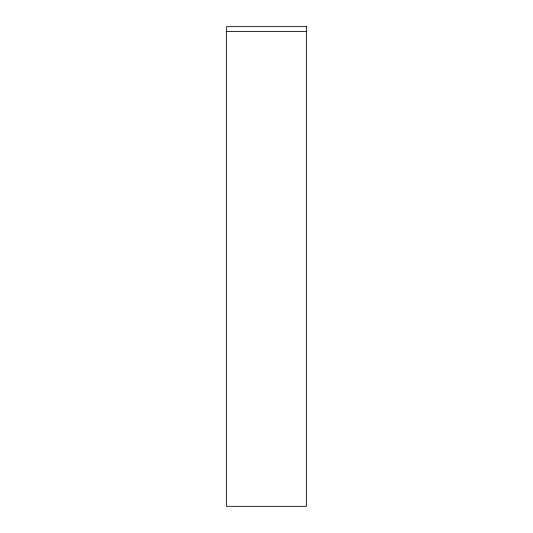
<?xml version="1.0" encoding="UTF-8"?>
<svg xmlns="http://www.w3.org/2000/svg" width="533" height="533" viewBox="0 0 533 533"><rect width="100%" height="100%" fill="white"/><g stroke="black" fill="none" stroke-linecap="round" stroke-linejoin="round"><path stroke-width="0.8" d="M226.525 31.447L306.475 31.447M306.475 26.65L226.525 26.65L226.525 506.35L306.475 506.35L306.475 26.65"/></g></svg>
